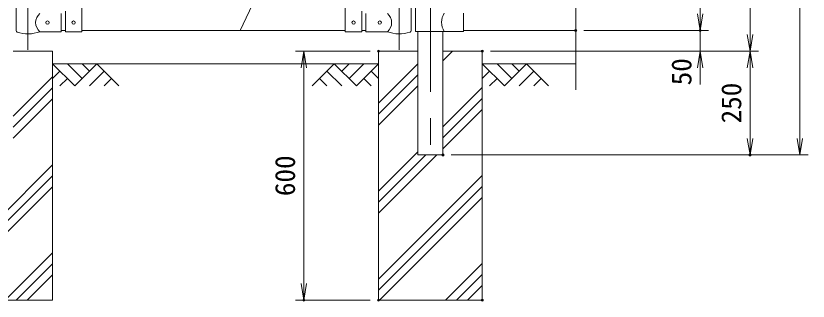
# Model space of a CAD drawing. Units: millimetres at full size. Extents: x -4200 to 4200, y -2970 to 2970.
# Drawn here: x -2683 to -774, y -1141 to -453 of the extents above; entities that cross this region are included whole.
import ezdxf
from ezdxf.enums import TextEntityAlignment as Align

# ---------------------------------------------------------------- set-up
doc = ezdxf.new("R2010")
doc.units = ezdxf.units.MM
doc.header["$LTSCALE"] = 10
doc.header["$PDMODE"] = 32
doc.header["$PDSIZE"] = 5
doc.linetypes.add('USER1', pattern=[50.8, 31.75, -6.35, 6.35, -6.35])
for name, color, linetype, lineweight in [('0-2_D-BMK', 2, 'USER1', 13), ('0-3_D-STR1', 1, 'Continuous', 18), ('0-4_D-STR3', 3, 'Continuous', 13), ('0-5_0', 7, 'Continuous', 18), ('0-6_D-DCR-HCH', 7, 'Continuous', 13), ('0-7_D-BGD', 7, 'Continuous', 18), ('0-8_D-STR4', 7, 'Continuous', 18), ('0-9_D-STR-DIM', 7, 'Continuous', 13), ('0-A_Defpoints', 253, 'Continuous', 18)]:
    doc.layers.add(name, color=color, linetype=linetype, lineweight=lineweight)
doc.styles.add('ＭＳ ゴシック', font='')
doc.styles.get('ＭＳ ゴシック').set_extended_font_data('MS Gothic')

# ---------------------------------------------------------------- blocks, each defined once
blk = doc.blocks.new('_Open')
at = {"layer": '0-5_0'}
blk.add_line((-10, 1.667), (0, 0), dxfattribs=at)
blk.add_lwpolyline([(-10, -1.667), (0, 0), (-10, 0)], dxfattribs=at)

msp = doc.modelspace()

# ---------------------------------------------------------------- linework, layer by layer
at = {"layer": '0-2_D-BMK'}
for p, q in [((-2653.4, 702.99), (-2653.4, -535.4)), ((-1759.2, 702.99), (-1759.2, -535.4)), ((-1684.05, 696.5), (-1684.05, -799.32))]:
    msp.add_line(p, q, dxfattribs=at)
at = {"layer": '0-3_D-STR1'}
for p, q in [((-2573.4, -488.74), (-2563.4, -488.74)), ((-2523.4, -488.74), (-1889.2, -488.74)), ((-1849.2, -488.74), (-1839.2, -488.74)), ((-1714.3, -491.04), (-1714.3, -788.74)), ((-1653.8, -491.04), (-1653.8, -788.74)), ((-1604.05, -488.74), (-1334.05, -488.74)), ((-1714.3, -788.74), (-1653.8, -788.74))]:
    msp.add_line(p, q, dxfattribs=at)
at = {"layer": '0-4_D-STR3'}
for p, q in [((-2681.95, -425.74), (-2681.95, -489.43)), ((-2523.4, -491.94), (-2523.4, -425.69)), ((-1889.2, -491.94), (-1889.2, -425.69)), ((-1730.65, -425.74), (-1730.65, -489.43)), ((-1719.75, -425.04), (-1719.75, -491.04)), ((-2573.4, -491.74), (-2573.4, -447.74)), ((-2563.4, -491.94), (-2563.4, -442.26)), ((-1849.2, -491.94), (-1849.2, -442.26)), ((-1839.2, -491.74), (-1839.2, -447.74)), ((-1604.05, -447.04), (-1604.05, -491.04)), ((-2573.4, -491.74), (-2624.85, -491.74)), ((-2563.4, -491.94), (-2523.4, -491.94)), ((-1849.2, -491.94), (-1889.2, -491.94)), ((-1839.2, -491.74), (-1787.75, -491.74)), ((-1719.75, -491.04), (-1604.05, -491.04))]:
    msp.add_line(p, q, dxfattribs=at)
for centre in [(-2606.4, -469.74), (-2543.4, -469.69), (-1869.2, -469.69), (-1806.2, -469.74)]:
    msp.add_circle(centre, 4, dxfattribs=at)
for centre, radius, start, end in [((-2606.65, -469.74), 28.55, 129.59418, 230.40582), ((-1805.94, -469.74), 28.55, 309.59418, 50.40582), ((-1616.43, -469.04), 40.68, 147.25964, 212.74036), ((-2678.65, -489.43), 3.3, 180, 250.77949), ((-2653.4, -417.01), 80, 250.77949, 290.9084), ((-1759.2, -417.01), 80, 249.0916, 289.22051), ((-1733.95, -489.43), 3.3, 289.22051, 0)]:
    msp.add_arc(centre, radius, start, end, dxfattribs=at)
at = {"layer": '0-6_D-DCR-HCH'}
for p, q in [((-1653.8, -561.57), (-1630.97, -538.74)), ((-2540.83, -621.95), (-2594.05, -568.74)), ((-2523.1, -604.22), (-2558.57, -568.74)), ((-2487.62, -568.74), (-2540.83, -621.95)), ((-2505.27, -586.57), (-2523.1, -568.74)), ((-2487.62, -568.74), (-2434.41, -621.95)), ((-1915.47, -568.74), (-1968.68, -621.95)), ((-1915.47, -568.74), (-1862.26, -621.95)), ((-1897.73, -586.48), (-1880, -568.74)), ((-1880, -604.22), (-1844.52, -568.74)), ((-1862.26, -621.95), (-1809.05, -568.74)), ((-1809.05, -663.78), (-1714.3, -569.03)), ((-1505.83, -621.95), (-1559.05, -568.74)), ((-1488.1, -604.22), (-1523.57, -568.74)), ((-1452.62, -568.74), (-1505.83, -621.95)), ((-1470.27, -586.57), (-1488.1, -568.74)), ((-1452.62, -568.74), (-1399.41, -621.95)), ((-2576.31, -586.48), (-2594.05, -604.14)), ((-2469.88, -586.48), (-2505.52, -621.95)), ((-1933.21, -586.48), (-1897.57, -621.95)), ((-1826.78, -586.48), (-1809.05, -604.14)), ((-1541.31, -586.48), (-1559.05, -604.14)), ((-1434.88, -586.48), (-1470.52, -621.95)), ((-2688.8, -695), (-2594.05, -600.25)), ((-2558.57, -604.22), (-2576.39, -621.95)), ((-2452.15, -604.22), (-2469.97, -621.95)), ((-1950.94, -604.22), (-1933.13, -621.95)), ((-1844.52, -604.22), (-1826.7, -621.95)), ((-1809.05, -690.3), (-1714.3, -595.55)), ((-1523.57, -604.22), (-1541.39, -621.95)), ((-1417.15, -604.22), (-1434.97, -621.95)), ((-2688.8, -721.52), (-2594.05, -626.77)), ((-1809.05, -716.82), (-1714.3, -622.07)), ((-1653.8, -720.66), (-1559.05, -625.91)), ((-2688.8, -748.04), (-2594.05, -653.29)), ((-1653.8, -747.18), (-1559.05, -652.43)), ((-1653.8, -773.7), (-1559.05, -678.95)), ((-1809.05, -875.91), (-1714.3, -781.16)), ((-1809.05, -928.95), (-1668.84, -788.74)), ((-1809.05, -902.43), (-1695.36, -788.74)), ((-2844.05, -1062.39), (-2594.05, -812.39)), ((-2844.05, -1088.9), (-2594.05, -838.9)), ((-1809.05, -1088.05), (-1559.05, -838.05)), ((-2844.05, -1115.42), (-2594.05, -865.42)), ((-1809.05, -1114.56), (-1559.05, -864.56)), ((-1806.71, -1138.74), (-1559.05, -891.08)), ((-2708.27, -1138.74), (-2594.05, -1024.52)), ((-2681.75, -1138.74), (-2594.05, -1051.04)), ((-1647.61, -1138.74), (-1559.05, -1050.18)), ((-2655.24, -1138.74), (-2594.05, -1077.55)), ((-1621.09, -1138.74), (-1559.05, -1076.7)), ((-1594.58, -1138.74), (-1559.05, -1103.21))]:
    msp.add_line(p, q, dxfattribs=at)
at = {"layer": '0-7_D-BGD'}
for p, q in [((-2594.05, -568.74), (-1809.05, -568.74)), ((-1559.05, -568.74), (-1334.05, -568.74))]:
    msp.add_line(p, q, dxfattribs=at)
at = {"layer": '0-8_D-STR4'}
for p, q in [((-2688.8, -538.74), (-2594.05, -538.74)), ((-2594.05, -538.74), (-2594.05, -1138.74)), ((-1809.05, -538.74), (-1809.05, -1138.74)), ((-1714.3, -538.74), (-1809.05, -538.74)), ((-1559.05, -538.74), (-1653.8, -538.74)), ((-1559.05, -538.74), (-1559.05, -1138.74)), ((-2844.05, -1138.74), (-2594.05, -1138.74)), ((-1809.05, -1138.74), (-1559.05, -1138.74))]:
    msp.add_line(p, q, dxfattribs=at)
at = {"layer": '0-9_D-STR-DIM'}
for p, q in [((-1034.05, -488.74), (-1034.05, 661.26)), ((-914.05, -538.74), (-914.05, 661.26)), ((-794.05, -788.74), (-794.05, 661.26)), ((-1334.05, -631.74), (-1334.05, 60.61)), ((-1314.05, -488.74), (-1014.05, -488.74)), ((-1314.05, -488.74), (-1014.05, -488.74)), ((-1034.05, -538.74), (-1034.05, -488.74)), ((-1829.05, -538.74), (-2009.05, -538.74)), ((-1989.05, -538.74), (-1989.05, -1138.74)), ((-1539.05, -538.74), (-1014.05, -538.74)), ((-1539.05, -538.74), (-894.05, -538.74)), ((-1539.05, -538.74), (-894.05, -538.74)), ((-914.05, -538.74), (-914.05, -788.74)), ((-1034.05, -578.74), (-1034.05, -618.74)), ((-1633.8, -788.74), (-774.05, -788.74)), ((-1633.8, -788.74), (-894.05, -788.74)), ((-1829.05, -1138.74), (-2009.05, -1138.74))]:
    msp.add_line(p, q, dxfattribs=at)
at = {"layer": '0-A_Defpoints'}
msp.add_line((-1733.8, 387.07), (-2142.19, -488.74), dxfattribs=at)
for p in [(-1334.05, -488.74), (-1034.05, -488.74), (-1809.05, -538.74), (-1559.05, -538.74), (-1653.8, -788.74), (-914.05, -788.74), (-1989.05, -1138.74), (-1809.05, -1138.74), (-1809.05, -1138.74), (-1559.05, -1138.74)]:
    msp.add_point(p, dxfattribs=at)

# ---------------------------------------------------------------- block references
at = {"layer": '0-9_D-STR-DIM', "xscale": 4, "yscale": 4}
for p, rotation in [((-1034.05, -488.74), 270), ((-1034.05, -488.74), 270), ((-914.05, -538.74), 270), ((-1989.05, -538.74), 90), ((-1034.05, -538.74), 90), ((-914.05, -538.74), 90), ((-914.05, -788.74), 270), ((-794.05, -788.74), 270), ((-1989.05, -1138.74), 270)]:
    msp.add_blockref('_Open', p, dxfattribs=dict(at, rotation=rotation))

# ---------------------------------------------------------------- texts
at = {"layer": '0-9_D-STR-DIM', "style": 'ＭＳ ゴシック'}
for s, p in [('50', (-1040.79, -620.95)), ('250', (-920.79, -712.75)), ('600', (-1995.79, -888.01))]:
    msp.add_text(s, height=48.09, rotation=90, dxfattribs=at).set_placement(p, align=Align.BOTTOM_LEFT)

doc.saveas('drawing.dxf')
